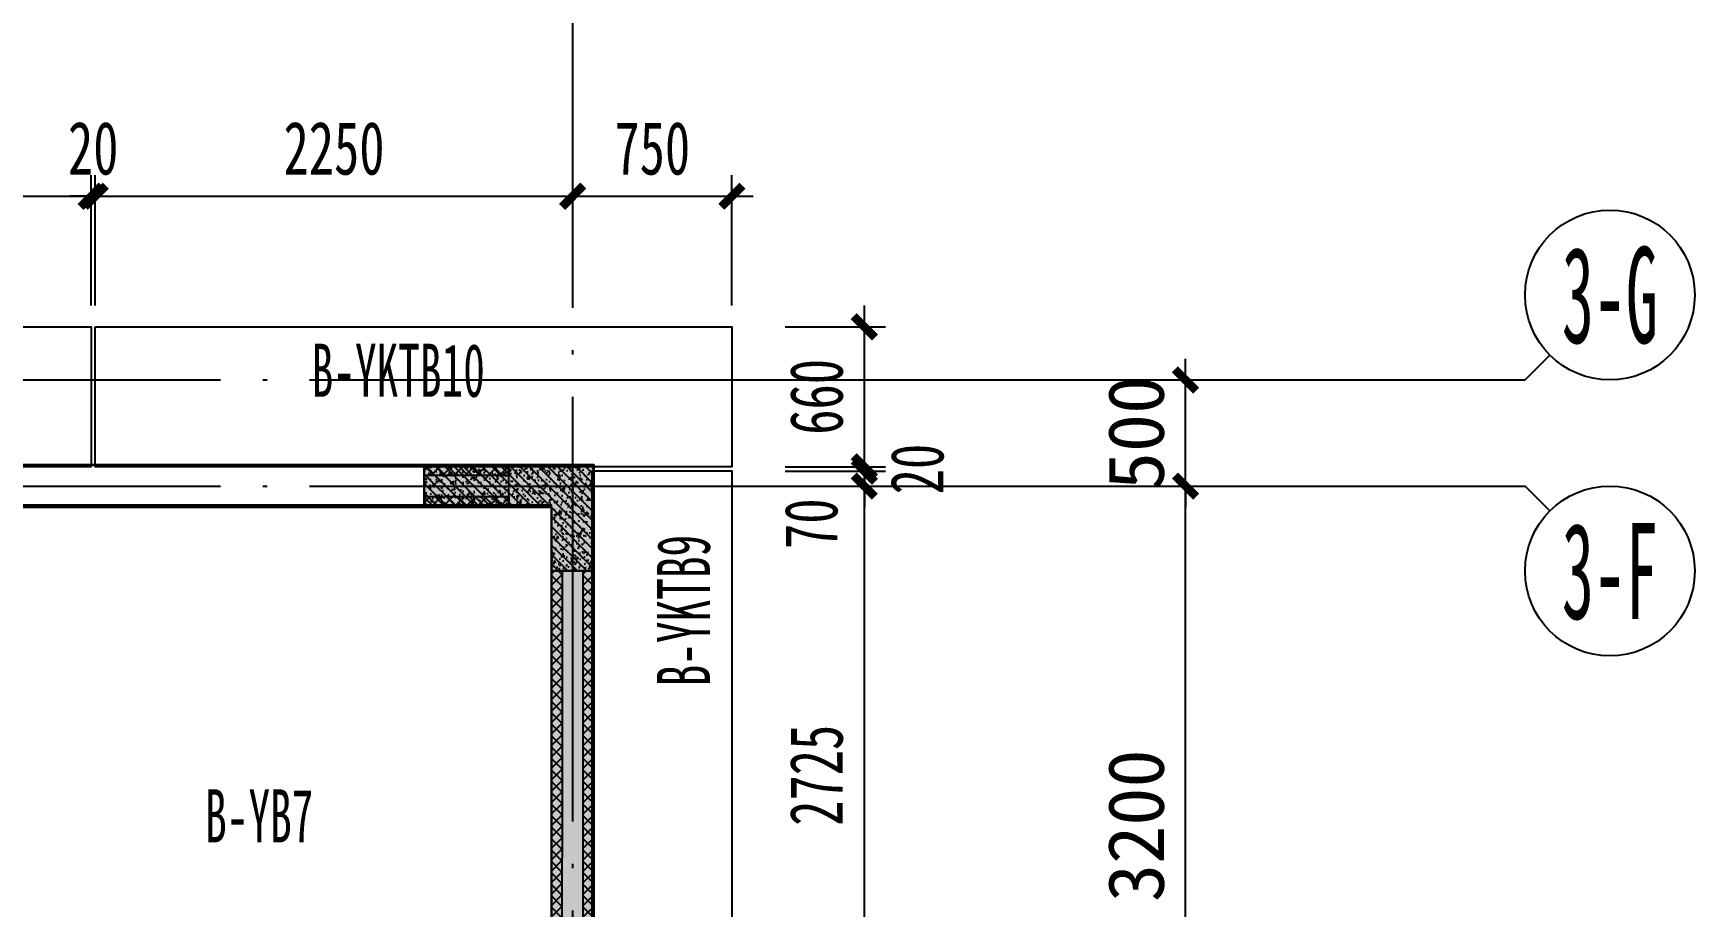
# Model space of a CAD drawing. Extents: x -3200779283 to -8106663, y 659664 to 1123462.
# Drawn here: x -8131443 to -8123612, y 1014956 to 1019071 of the extents above; entities that cross this region are included whole.
import ezdxf
from ezdxf.enums import TextEntityAlignment as Align

# ---------------------------------------------------------------- set-up
doc = ezdxf.new("R2010")
doc.units = 0
doc.header["$LTSCALE"] = 1000
doc.header["$MEASUREMENT"] = 0
for name, pattern in [('125-墙体$0$CENTER2', [1.125, 0.75, -0.125, 0.125, -0.125]), ('125-墙体$0$CONTINOUS', [0]), ('3#-轴线$0$DOTE', [2.4200000000000004, 2, -0.2, 0.02, -0.2]), ('3#4#5#$0$DASH', [0.35, 0.25, -0.1]), ('DASH', [0.35, 0.25, -0.1])]:
    doc.linetypes.add(name, pattern=pattern)
doc.layers.get('Defpoints').update_dxf_attribs({"color": 30, "linetype": 'DASH'})
for name, color, linetype in [('125-墙体$0$DUCT-排烟中心线', 5, '125-墙体$0$CENTER2'), ('125-墙体$0$DUCT-排烟管', 2, 'Continuous'), ('125-墙体$0$DUCT-送风中心线', 5, '125-墙体$0$CENTER2'), ('125-墙体$0$DUCT-送风管', 4, 'Continuous'), ('125-墙体$0$S-WALL', 40, 'Continuous'), ('125-墙体$0$S-WALL-BEAM', 120, 'Continuous'), ('125-墙体$0$S-WALL-COLU', 252, '125-墙体$0$CONTINOUS'), ('125-墙体$0$S-WALL-COLU-HATC', 16, 'Continuous'), ('125-墙体$0$S-WALL-HATC', 253, 'Continuous'), ('125-墙体$0$提结构条件', 7, 'Continuous'), ('125-墙体$0$暖-首层和标准层暖通套管_TZ$0$H-暖洞-剪力墙', 6, 'Continuous'), ('125-墙体$0$暖-首层和标准层暖通套管_TZ$0$H-暖洞-穿梁', 3, 'Continuous'), ('3#-轴线$0$3#-轴号$0$A-ANNO-AXIS-CIRC', 3, 'Continuous'), ('3#-轴线$0$3#-轴号$0$A-ANNO-AXIS-TEXT', 7, 'Continuous'), ('3#-轴线$0$3#-轴号$0$A-ANNO-DIMS', 3, 'Continuous'), ('3#-轴线$0$A-ANNO-DOTE', 10, '3#-轴线$0$DOTE'), ('3#-轴线$0$AXIS_TEXT', 7, 'Continuous'), ('3#4#5#$0$PC-SLAB', 6, '3#4#5#$0$DASH'), ('3#4#5#$0$S-ANNO-TEXT', 7, 'Continuous'), ('3#4#5#$0$S-DIMS-SLAB', 120, 'Continuous'), ('3#4#5#$0$S-PC-FQ-WYQ', 4, 'Continuous'), ('3#4#5#$0$S-PC-SLAB', 6, 'Continuous'), ('3#4#5#$0$可计入现浇段', 60, 'Continuous')]:
    doc.layers.add(name, color=color, linetype=linetype)
doc.styles.add('3#-轴线$0$3#-轴号$0$_TCH_AXIS', font='')
doc.styles.add('3#-轴线$0$3#-轴号$0$_TCH_DIM_T3', font='')
doc.styles.add('3#-轴线$0$COMPLEX', font='COMPLEX')
doc.styles.add('3#4#5#$0$外部参照 1$0$宋体', font='', dxfattribs={"width": 0.8})
doc.styles.add('3#4#5#$0$楷体', font='', dxfattribs={"width": 0.7})
doc.styles.get('3#-轴线$0$3#-轴号$0$_TCH_AXIS').set_extended_font_data('SimSun')
doc.styles.get('3#-轴线$0$3#-轴号$0$_TCH_DIM_T3').set_extended_font_data('SimSun')
doc.styles.get('3#4#5#$0$外部参照 1$0$宋体').set_extended_font_data('SimSun')
doc.styles.get('3#4#5#$0$楷体').set_extended_font_data('KaiTi_GB2312')
doc.dimstyles.new('3#-轴线$0$3#-轴号$0$_TCH_ARCH&&100', dxfattribs={"dimtxt": 264.3459915611814, "dimasz": 100, "dimexe": 250, "dimexo": 300, "dimgap": 100, "dimtad": 1, "dimdec": 0, "dimzin": 0, "dimdsep": 46, "dimtxsty": '3#-轴线$0$3#-轴号$0$_TCH_DIM_T3', "dimblk": '3#-轴线$0$3#-轴号$0$_ArchTick', "dimcen": 0.09, "dimclrt": 7, "dimazin": 2, "dimtfac": 1, "dimtdec": 0, "dimtix": 1, "dimtmove": 2, "dimatfit": 3, "dimfxl": 100, "dimtolj": 1, "dimtzin": 0, "dimarcsym": 0})
doc.dimstyles.new('3#4#5#$0$TSSD_100_100', dxfattribs={"dimtxt": 250, "dimasz": 100, "dimexe": 100, "dimexo": 250, "dimgap": 100, "dimtad": 1, "dimdec": 0, "dimzin": 0, "dimdsep": 46, "dimtxsty": '3#4#5#$0$楷体', "dimblk": '3#4#5#$0$_ArchTick', "dimcen": 0, "dimdle": 100, "dimclrt": 7, "dimadec": 0, "dimazin": 0, "dimtfac": 1, "dimtdec": 0, "dimtix": 1, "dimtmove": 2, "dimatfit": 3, "dimfxl": 1, "dimtolj": 1, "dimtzin": 0, "dimarcsym": 0})

# ---------------------------------------------------------------- blocks, each defined once
blk = doc.blocks.new('3#4#5#$0$B-YWQ15')
at = {"layer": '3#4#5#$0$S-PC-FQ-WYQ'}
h = blk.add_hatch(dxfattribs=at)
h.set_pattern_fill('ANSI37', color=256, scale=12, angle=90)
h.set_pattern_definition([(135, (-970766.4588348517, 834939.8079217622), (-26.94076836320746, -26.94076836320745), []), (225, (-970766.4588348517, 834939.8079217622), (26.94076836320745, -26.94076836320746), [])])
h.paths.add_polyline_path([(-108963.8104887477, 319088.3087790273), (-108913.8104887477, 319088.3087790273), (-108914.0488637086, 321788.3914244222), (-108964.0488637086, 321788.3914244222)])
h = blk.add_hatch(dxfattribs=at)
h.set_pattern_fill('ANSI37', color=256, scale=12, angle=90)
h.set_pattern_definition([(135, (-970616.4588376287, 834939.8079217697), (-26.94076836320746, -26.94076836320745), []), (225, (-970616.4588376287, 834939.8079217697), (26.94076836320745, -26.94076836320746), [])])
h.paths.add_polyline_path([(-108813.8104915249, 319088.3087790348), (-108763.8104915249, 319088.3087790348), (-108764.0488664858, 321788.3914244297), (-108814.0488664858, 321788.3914244297)])
for points in [[(-108963.8104887477, 319088.3087790273), (-108913.8104887477, 319088.3087790273), (-108914.0488637086, 321788.3914244222), (-108964.0488637086, 321788.3914244222)], [(-108964.0488639945, 321788.3914244222), (-108764.0488636509, 321788.3914244222), (-108763.8104886899, 319088.3087790348), (-108963.8104890336, 319088.3087790348)], [(-108813.8104915249, 319088.3087790348), (-108763.8104915249, 319088.3087790348), (-108764.0488664858, 321788.3914244297), (-108814.0488664858, 321788.3914244297)]]:
    blk.add_lwpolyline(points, close=True, dxfattribs=at)
blk = doc.blocks.new('3#4#5#$0$B-YWQ1')
at = {"layer": '3#4#5#$0$S-PC-FQ-WYQ'}
h = blk.add_hatch(dxfattribs=at)
h.set_pattern_fill('ANSI37', color=256, scale=12, angle=180)
h.set_pattern_definition([(225, (-660807.1750012636, -531964.028769688), (26.94076836320745, -26.94076836320746), []), (315, (-660807.1750012636, -531964.028769688), (26.94076836320746, 26.94076836320745), [])])
h.paths.add_polyline_path([(-147205.7603687136, 329838.381161766), (-147205.7603687136, 329888.381161766), (-147605.7585039237, 329888.3812014548), (-147605.7585039237, 329838.3812014548)])
h = blk.add_hatch(dxfattribs=at)
h.set_pattern_fill('ANSI37', color=256, scale=12, angle=180)
h.set_pattern_definition([(225, (-658107.1768726283, -531964.0315024974), (26.94076836320745, -26.94076836320746), []), (315, (-658107.1768726283, -531964.0315024974), (26.94076836320746, 26.94076836320745), [])])
h.paths.add_polyline_path([(-144505.7622400783, 329838.3784289565), (-144505.7622400783, 329888.3784289565), (-145105.7603752883, 329888.3784686453), (-145105.7603752883, 329838.3784686453)])
h = blk.add_hatch(dxfattribs=at)
h.set_pattern_fill('ANSI37', color=256, scale=12, angle=180)
h.set_pattern_definition([(225, (-660807.1750012562, -532114.028766911), (26.94076836320745, -26.94076836320746), []), (315, (-660807.1750012562, -532114.028766911), (26.94076836320746, 26.94076836320745), [])])
h.paths.add_polyline_path([(-147205.7603687062, 329688.3811645432), (-147205.7603687062, 329738.3811645432), (-147605.7585039162, 329738.381204232), (-147605.7585039162, 329688.381204232)])
h = blk.add_hatch(dxfattribs=at)
h.set_pattern_fill('ANSI37', color=256, scale=12, angle=180)
h.set_pattern_definition([(225, (-658107.1768726208, -532114.0314997204), (26.94076836320745, -26.94076836320746), []), (315, (-658107.1768726208, -532114.0314997204), (26.94076836320746, 26.94076836320745), [])])
h.paths.add_polyline_path([(-144505.7622400708, 329688.3784317337), (-144505.7622400708, 329738.3784317337), (-145105.7603752809, 329738.3784714225), (-145105.7603752809, 329688.3784714225)])
for points in [[(-147205.7603687136, 329838.381161766), (-147205.7603687136, 329888.381161766), (-147605.7585039237, 329888.3812014548), (-147605.7585039237, 329838.3812014548)], [(-147605.7585039162, 329688.3812039461), (-147605.7585039162, 329888.3812042897), (-147205.7603687136, 329888.381164601), (-147205.7603687136, 329688.3811642573)], [(-147205.760362146, 329888.3784625951), (-145105.7603752809, 329888.3784625951), (-145105.7603752809, 329688.3784800217), (-147205.760362146, 329688.3784800217)], [(-144505.7622400783, 329838.3784289565), (-144505.7622400783, 329888.3784289565), (-145105.7603752883, 329888.3784686453), (-145105.7603752883, 329838.3784686453)], [(-145105.7603752809, 329688.3784711366), (-145105.7603752809, 329888.3784714802), (-144505.7622400783, 329888.3784317914), (-144505.7622400783, 329688.3784314478)], [(-147205.7603687062, 329688.3811645432), (-147205.7603687062, 329738.3811645432), (-147605.7585039162, 329738.381204232), (-147605.7585039162, 329688.381204232)], [(-144505.7622400708, 329688.3784317337), (-144505.7622400708, 329738.3784317337), (-145105.7603752809, 329738.3784714225), (-145105.7603752809, 329688.3784714225)]]:
    blk.add_lwpolyline(points, close=True, dxfattribs=at)
blk = doc.blocks.new('3#4#5#$0$A$C53EF3948')
at = {"layer": '3#4#5#$0$可计入现浇段'}
blk.add_lwpolyline([(41799.52050878853, -500.000052737596), (41799.52051675972, -200.0000532264821), (41599.16363457404, -200.0000543391216), (41599.16363457404, -5.434144986793399e-05), (41799.5206072405, -5.32255508005619e-05), (41799.5206072405, -5.32255508005619e-05), (41999.52071369253, 0), (41999.52052475978, -500.0000527371303), (41799.52050878853, -500.000052737596)], dxfattribs=at)
at = {"layer": '3#4#5#$0$S-PC-FQ-WYQ', "xscale": -1}
for name, p in [('3#4#5#$0$B-YWQ1', (-106006.4793553883, -329888.3812170064)), ('3#4#5#$0$B-YWQ15', (-66964.52045818738, -322288.5339451145))]:
    blk.add_blockref(name, p, dxfattribs=at)
blk = doc.blocks.new('3#4#5#$0$ban111')
at = {"layer": '3#4#5#$0$S-PC-SLAB'}
blk.add_lwpolyline([(-231732.0009944952, 409964.9999670067), (-231732.0009944952, 412984.9999670067), (-229032.0009944952, 412984.9999670067), (-229032.0009944952, 409964.9999670067)], close=True, dxfattribs=at)
blk = doc.blocks.new('3#4#5#$0$5#')
at = {"layer": '3#4#5#$0$S-ANNO-TEXT', "xscale": -1}
blk.add_blockref('3#4#5#$0$ban111', (-43035.68741598609, -247400.0000532265), dxfattribs=at)
at = {"layer": '3#4#5#$0$PC-SLAB', "linetype": 'ByBlock', "style": '3#4#5#$0$外部参照 1$0$宋体', "width": 0.6}
blk.add_text('B-YB7', height=250, dxfattribs=at).set_placement((187319.5535272729, 164121.6105128663), align=Align.MIDDLE)
blk = doc.blocks.new('3#4#5#$0$_ArchTick')
at = {"color": 0, "linetype": 'ByBlock', "const_width": 0.4}
blk.add_lwpolyline([(-0.5, -0.5), (0.5, 0.5)], dxfattribs=at)
blk = doc.blocks.new('*D931')
at = {"layer": '3#4#5#$0$S-DIMS-SLAB', "color": 0, "lineweight": -2, "transparency": 16777216}
for p, q in [((180803.1577107011, 330638.3812170064), (180803.1577107011, 331253.5)), ((183803.1577107011, 330638.3812170064), (183803.1577107011, 331253.5)), ((180703.1577107011, 331153.5), (183903.1577107011, 331153.5))]:
    blk.add_line(p, q, dxfattribs=at)
at = {"layer": 'Defpoints', "color": 0, "transparency": 16777216}
for p in [(183803.1577107011, 331153.5), (180803.1577107011, 330388.3812170064), (183803.1577107011, 330388.3812170064)]:
    blk.add_point(p, dxfattribs=at)
at = {"layer": '3#4#5#$0$S-DIMS-SLAB', "color": 0, "lineweight": -2, "transparency": 16777216, "xscale": 100, "yscale": 100, "zscale": 100, "rotation": 180}
blk.add_blockref('3#4#5#$0$_ArchTick', (180803.1577107011, 331153.5), dxfattribs=at)
at = {"layer": '3#4#5#$0$S-DIMS-SLAB', "color": 0, "lineweight": -2, "transparency": 16777216, "xscale": 100, "yscale": 100, "zscale": 100}
blk.add_blockref('3#4#5#$0$_ArchTick', (183803.1577107011, 331153.5), dxfattribs=at)
at = {"layer": '3#4#5#$0$S-DIMS-SLAB', "color": 7, "transparency": 16777216, "insert": (182303.1577107011, 331378.5), "char_height": 250, "attachment_point": 5, "style": '3#4#5#$0$楷体'}
blk.add_mtext('\\A1;3000', dxfattribs=at)
blk = doc.blocks.new('*D932')
at = {"layer": '3#4#5#$0$S-DIMS-SLAB', "color": 0, "lineweight": -2, "transparency": 16777216}
for p, q in [((183803.1577107011, 330638.3812170064), (183803.1577107011, 331253.5)), ((183823.1577107011, 330638.3812170064), (183823.1577107011, 331253.5)), ((183803.1577107011, 331153.5), (183703.1577107011, 331153.5)), ((183803.1577107011, 331153.5), (183823.1577107011, 331153.5)), ((183823.1577107011, 331153.5), (183923.1577107011, 331153.5))]:
    blk.add_line(p, q, dxfattribs=at)
at = {"layer": 'Defpoints', "color": 0, "transparency": 16777216}
for p in [(183823.1577107011, 331153.5), (183803.1577107011, 330388.3812170064), (183823.1577107011, 330388.3812170064)]:
    blk.add_point(p, dxfattribs=at)
at = {"layer": '3#4#5#$0$S-DIMS-SLAB', "color": 0, "lineweight": -2, "transparency": 16777216, "xscale": 100, "yscale": 100, "zscale": 100}
blk.add_blockref('3#4#5#$0$_ArchTick', (183803.1577107011, 331153.5), dxfattribs=at)
at = {"layer": '3#4#5#$0$S-DIMS-SLAB', "color": 0, "lineweight": -2, "transparency": 16777216, "xscale": 100, "yscale": 100, "zscale": 100, "rotation": 180}
blk.add_blockref('3#4#5#$0$_ArchTick', (183823.1577107011, 331153.5), dxfattribs=at)
at = {"layer": '3#4#5#$0$S-DIMS-SLAB', "color": 7, "transparency": 16777216, "insert": (183813.1577107011, 331378.5), "char_height": 250, "attachment_point": 5, "style": '3#4#5#$0$楷体'}
blk.add_mtext('\\A1;20', dxfattribs=at)
blk = doc.blocks.new('*D933')
at = {"layer": '3#4#5#$0$S-DIMS-SLAB', "color": 0, "lineweight": -2, "transparency": 16777216}
for p, q in [((186073.1474729234, 330638.3812170064), (186073.1474729234, 331253.5)), ((186823.1474649378, 330638.3812170064), (186823.1474649378, 331253.5)), ((185973.1474729234, 331153.5), (186923.1474649378, 331153.5))]:
    blk.add_line(p, q, dxfattribs=at)
at = {"layer": 'Defpoints', "color": 0, "transparency": 16777216}
for p in [(186823.1474649378, 331153.5), (186073.1474729234, 330388.3812170064), (186823.1474649378, 330388.3812170064)]:
    blk.add_point(p, dxfattribs=at)
at = {"layer": '3#4#5#$0$S-DIMS-SLAB', "color": 0, "lineweight": -2, "transparency": 16777216, "xscale": 100, "yscale": 100, "zscale": 100, "rotation": 180}
blk.add_blockref('3#4#5#$0$_ArchTick', (186073.1474729234, 331153.5), dxfattribs=at)
at = {"layer": '3#4#5#$0$S-DIMS-SLAB', "color": 0, "lineweight": -2, "transparency": 16777216, "xscale": 100, "yscale": 100, "zscale": 100}
blk.add_blockref('3#4#5#$0$_ArchTick', (186823.1474649378, 331153.5), dxfattribs=at)
at = {"layer": '3#4#5#$0$S-DIMS-SLAB', "color": 7, "transparency": 16777216, "insert": (186448.1474689306, 331378.5), "char_height": 250, "attachment_point": 5, "style": '3#4#5#$0$楷体'}
blk.add_mtext('\\A1;750', dxfattribs=at)
blk = doc.blocks.new('*D934')
at = {"layer": '3#4#5#$0$S-DIMS-SLAB', "color": 0, "lineweight": -2, "transparency": 16777216}
for p, q in [((187447.4740017554, 329778.819401683), (187447.4740017554, 330638.5243909291)), ((187073.8804019516, 330538.5243909291), (187547.4740017554, 330538.5243909291)), ((187073.8804019516, 329878.819401683), (187547.4740017554, 329878.819401683))]:
    blk.add_line(p, q, dxfattribs=at)
at = {"layer": 'Defpoints', "color": 0, "transparency": 16777216}
for p in [(186823.8804019516, 330538.5243909291), (187447.4740017554, 330538.5243909291), (186823.8804019516, 329878.819401683)]:
    blk.add_point(p, dxfattribs=at)
at = {"layer": '3#4#5#$0$S-DIMS-SLAB', "color": 0, "lineweight": -2, "transparency": 16777216, "xscale": 100, "yscale": 100, "zscale": 100}
for p, rotation in [((187447.4740017554, 330538.5243909291), 90), ((187447.4740017554, 329878.819401683), 270)]:
    blk.add_blockref('3#4#5#$0$_ArchTick', p, dxfattribs=dict(at, rotation=rotation))
at = {"layer": '3#4#5#$0$S-DIMS-SLAB', "color": 7, "transparency": 16777216, "insert": (187222.4740017554, 330208.671896306), "char_height": 250, "attachment_point": 5, "rotation": 90, "style": '3#4#5#$0$楷体'}
blk.add_mtext('\\A1;660', dxfattribs=at)
blk = doc.blocks.new('*D868')
at = {"layer": '3#4#5#$0$S-DIMS-SLAB', "color": 0, "lineweight": -2, "transparency": 16777216}
for p, q in [((187447.4740017556, 329878.819401683), (187447.4740017556, 329978.819401683)), ((187073.8804019516, 329878.819401683), (187547.4740017556, 329878.819401683)), ((187073.8804019516, 329858.5244280524), (187547.4740017556, 329858.5244280524)), ((187447.4740017556, 329858.5244280524), (187447.4740017556, 329878.819401683)), ((187447.4740017556, 329858.5244280524), (187447.4740017556, 329758.5244280524))]:
    blk.add_line(p, q, dxfattribs=at)
at = {"layer": 'Defpoints', "color": 0, "transparency": 16777216}
for p in [(186823.8804019516, 329878.819401683), (186823.8804019516, 329858.5244280524), (187447.4740017556, 329878.819401683)]:
    blk.add_point(p, dxfattribs=at)
at = {"layer": '3#4#5#$0$S-DIMS-SLAB', "color": 0, "lineweight": -2, "transparency": 16777216, "xscale": 100, "yscale": 100, "zscale": 100}
for p, rotation in [((187447.4740017556, 329878.819401683), 270), ((187447.4740017556, 329858.5244280524), 90)]:
    blk.add_blockref('3#4#5#$0$_ArchTick', p, dxfattribs=dict(at, rotation=rotation))
at = {"layer": '3#4#5#$0$S-DIMS-SLAB', "color": 7, "transparency": 16777216, "insert": (187697.4740017553, 329868.6719148676), "char_height": 250, "attachment_point": 5, "rotation": 90, "style": '3#4#5#$0$楷体'}
blk.add_mtext('\\A1;20', dxfattribs=at)
blk = doc.blocks.new('*D869')
at = {"layer": '3#4#5#$0$S-DIMS-SLAB', "color": 0, "lineweight": -2, "transparency": 16777216}
for p, q in [((187447.4740017559, 329858.5244280524), (187447.4740017559, 329958.5244280524)), ((187073.8804019516, 329858.5244280524), (187547.4740017559, 329858.5244280524)), ((187447.4740017559, 329788.5243909289), (187447.4740017559, 329858.5244280524)), ((187073.8804019516, 329788.5243909289), (187547.4740017559, 329788.5243909289)), ((187447.4740017559, 329788.5243909289), (187447.4740017559, 329688.5243909289))]:
    blk.add_line(p, q, dxfattribs=at)
at = {"layer": 'Defpoints', "color": 0, "transparency": 16777216}
for p in [(186823.8804019516, 329858.5244280524), (187447.4740017559, 329858.5244280524), (186823.8804019516, 329788.5243909289)]:
    blk.add_point(p, dxfattribs=at)
at = {"layer": '3#4#5#$0$S-DIMS-SLAB', "color": 0, "lineweight": -2, "transparency": 16777216, "xscale": 100, "yscale": 100, "zscale": 100}
for p, rotation in [((187447.4740017559, 329858.5244280524), 270), ((187447.4740017559, 329788.5243909289), 90)]:
    blk.add_blockref('3#4#5#$0$_ArchTick', p, dxfattribs=dict(at, rotation=rotation))
at = {"layer": '3#4#5#$0$S-DIMS-SLAB', "color": 7, "transparency": 16777216, "insert": (187197.4740017556, 329611.2166986211), "char_height": 250, "attachment_point": 5, "rotation": 90, "style": '3#4#5#$0$楷体'}
blk.add_mtext('\\A1;70', dxfattribs=at)
blk = doc.blocks.new('*D870')
at = {"layer": '3#4#5#$0$S-DIMS-SLAB', "color": 0, "lineweight": -2, "transparency": 16777216}
for p, q in [((187447.474001756, 326963.5244280525), (187447.474001756, 329888.5243909289)), ((187073.8804019516, 329788.5243909289), (187547.474001756, 329788.5243909289)), ((187073.8804019516, 327063.5244280525), (187547.474001756, 327063.5244280525))]:
    blk.add_line(p, q, dxfattribs=at)
at = {"layer": 'Defpoints', "color": 0, "transparency": 16777216}
for p in [(186823.8804019516, 329788.5243909289), (187447.474001756, 329788.5243909289), (186823.8804019516, 327063.5244280525)]:
    blk.add_point(p, dxfattribs=at)
at = {"layer": '3#4#5#$0$S-DIMS-SLAB', "color": 0, "lineweight": -2, "transparency": 16777216, "xscale": 100, "yscale": 100, "zscale": 100}
for p, rotation in [((187447.474001756, 329788.5243909289), 90), ((187447.474001756, 327063.5244280525), 270)]:
    blk.add_blockref('3#4#5#$0$_ArchTick', p, dxfattribs=dict(at, rotation=rotation))
at = {"layer": '3#4#5#$0$S-DIMS-SLAB', "color": 7, "transparency": 16777216, "insert": (187222.4740017561, 328426.0244094906), "char_height": 250, "attachment_point": 5, "rotation": 90, "style": '3#4#5#$0$楷体'}
blk.add_mtext('\\A1;2725', dxfattribs=at)
blk = doc.blocks.new('*D873')
at = {"layer": '3#4#5#$0$S-DIMS-SLAB', "color": 0, "lineweight": -2, "transparency": 16777216}
for p, q in [((183823.1577107011, 330638.3812170064), (183823.1577107011, 331253.5)), ((186073.1474729234, 330638.3812170064), (186073.1474729234, 331253.5)), ((183723.1577107011, 331153.5), (186173.1474729234, 331153.5))]:
    blk.add_line(p, q, dxfattribs=at)
at = {"layer": 'Defpoints', "color": 0, "transparency": 16777216}
for p in [(186073.1474729234, 331153.5), (183823.1577107011, 330388.3812170064), (186073.1474729234, 330388.3812170064)]:
    blk.add_point(p, dxfattribs=at)
at = {"layer": '3#4#5#$0$S-DIMS-SLAB', "color": 0, "lineweight": -2, "transparency": 16777216, "xscale": 100, "yscale": 100, "zscale": 100, "rotation": 180}
blk.add_blockref('3#4#5#$0$_ArchTick', (183823.1577107011, 331153.5), dxfattribs=at)
at = {"layer": '3#4#5#$0$S-DIMS-SLAB', "color": 0, "lineweight": -2, "transparency": 16777216, "xscale": 100, "yscale": 100, "zscale": 100}
blk.add_blockref('3#4#5#$0$_ArchTick', (186073.1474729234, 331153.5), dxfattribs=at)
at = {"layer": '3#4#5#$0$S-DIMS-SLAB', "color": 7, "transparency": 16777216, "insert": (184948.1525918123, 331378.5), "char_height": 250, "attachment_point": 5, "style": '3#4#5#$0$楷体'}
blk.add_mtext('\\A1;2250', dxfattribs=at)
blk = doc.blocks.new('125-墙体$0$retert')
at = {"layer": '125-墙体$0$暖-首层和标准层暖通套管_TZ$0$H-暖洞-剪力墙'}
for p, q in [((55012.64504557895, 61028.66467393409), (54812.65341164428, 61187.66467393409)), ((54812.65341164428, 61028.66467393409), (55012.64504557895, 61187.66467393409))]:
    blk.add_line(p, q, dxfattribs=at)
blk.add_lwpolyline([(55012.64504557895, 61028.66467393409), (55012.64504557895, 61187.66467393409), (54812.65341164428, 61187.66467393409), (54812.65341164428, 61028.66467393409)], close=True, dxfattribs=at)
blk = doc.blocks.new('125-墙体$0$ewrewr')
at = {"layer": '125-墙体$0$暖-首层和标准层暖通套管_TZ$0$H-暖洞-穿梁', "color": 2}
for p, q in [((54897.97373564044, 62306.12384276799), (54817.97373564044, 62106.1238428404)), ((54897.97373564044, 62106.1238428404), (54817.97373564044, 62306.12384276799))]:
    blk.add_line(p, q, dxfattribs=at)
blk.add_lwpolyline([(54897.97373564044, 62306.12384276799), (54817.97373564044, 62306.12384276799), (54817.97373564044, 62106.1238428404), (54897.97373564044, 62106.1238428404)], close=True, dxfattribs=at)
blk = doc.blocks.new('125-墙体$0$tretyyt')
at = {"layer": '125-墙体$0$暖-首层和标准层暖通套管_TZ$0$H-暖洞-穿梁', "color": 5}
for p, q in [((52497.95184686818, 59279.6456090584), (52297.95184694059, 59359.6456090584)), ((52297.95184694059, 59279.6456090584), (52497.95184686818, 59359.6456090584))]:
    blk.add_line(p, q, dxfattribs=at)
blk.add_lwpolyline([(52497.95184686818, 59279.6456090584), (52497.95184686818, 59359.6456090584), (52297.95184694059, 59359.6456090584), (52297.95184694059, 59279.6456090584)], close=True, dxfattribs=at)
blk = doc.blocks.new('125-墙体$0$rtret')
at = {"layer": '125-墙体$0$暖-首层和标准层暖通套管_TZ$0$H-暖洞-穿梁', "color": 3}
for p, q in [((53777.45084473341, 61921.49800726742), (53618.45084473352, 61721.49800733983)), ((53777.45084473341, 61721.49800733983), (53618.45084473352, 61921.49800726742))]:
    blk.add_line(p, q, dxfattribs=at)
blk.add_lwpolyline([(53777.45084473341, 61921.49800726742), (53618.45084473352, 61921.49800726742), (53618.45084473352, 61721.49800733983), (53777.45084473341, 61721.49800733983)], close=True, dxfattribs=at)
blk = doc.blocks.new('125-墙体$0$she')
at = {"layer": '125-墙体$0$DUCT-排烟中心线'}
for p, q in [((1247.683420373389, -3050.689154202279), (1247.683420373374, -3349.31108146171)), ((5300.000300035208, -3050.689154202279), (5300.000300035223, -3349.31108146171)), ((5500.000150017608, -3050.689384998579), (5500.000150017622, -3349.311312258011)), ((7449.829196583538, -3050.68961579488), (7449.829196583552, -3349.311543054311)), ((3300.689267166526, -3900.000693814996), (3599.311194425958, -3900.000693814989)), ((3300.689036370226, -4100.000543797403), (3599.310963629658, -4100.000543797396))]:
    blk.add_line(p, q, dxfattribs=at)
at = {"layer": '125-墙体$0$DUCT-排烟管'}
for p, q in [((1215.183420373389, -3050.689154202279), (1215.183420373374, -3349.31108146171)), ((1280.183420373389, -3050.689154202279), (1215.183420373389, -3050.689154202279)), ((1280.183420373374, -3349.31108146171), (1280.183420373389, -3050.689154202279)), ((5267.500300035208, -3050.689154202279), (5267.500300035223, -3349.31108146171)), ((5332.500300035208, -3050.689154202279), (5267.500300035208, -3050.689154202279)), ((5332.500300035223, -3349.31108146171), (5332.500300035208, -3050.689154202279)), ((5467.500150017608, -3050.689384998579), (5467.500150017622, -3349.311312258011)), ((5532.500150017608, -3050.689384998579), (5467.500150017608, -3050.689384998579)), ((5532.500150017622, -3349.311312258011), (5532.500150017608, -3050.689384998579)), ((7482.329196583552, -3349.311543054311), (7482.329196583538, -3050.68961579488)), ((1215.183420373374, -3349.31108146171), (1280.183420373374, -3349.31108146171)), ((5267.500300035223, -3349.31108146171), (5332.500300035223, -3349.31108146171)), ((5467.500150017622, -3349.311312258011), (5532.500150017622, -3349.311312258011)), ((7417.329196583552, -3349.311543054311), (7482.329196583552, -3349.311543054311)), ((3599.311194425958, -3867.500693814989), (3300.689267166526, -3867.500693814996)), ((3300.689267166526, -3867.500693814996), (3300.689267166526, -3932.500693814996)), ((3599.311194425958, -3932.500693814989), (3599.311194425958, -3867.500693814989)), ((3300.689267166526, -3932.500693814996), (3599.311194425958, -3932.500693814989)), ((3599.310963629658, -4067.500543797396), (3300.689036370226, -4067.500543797403)), ((3300.689036370226, -4067.500543797403), (3300.689036370226, -4132.500543797403)), ((3599.310963629658, -4132.500543797396), (3599.310963629658, -4067.500543797396)), ((3300.689036370226, -4132.500543797403), (3599.310963629658, -4132.500543797396))]:
    blk.add_line(p, q, dxfattribs=at)
at = {"layer": '125-墙体$0$DUCT-送风中心线'}
for p, q in [((1447.683420373389, -3063.74848623795), (1447.683420373389, -3330.97650390194)), ((1647.683420373389, -3063.74848623795), (1647.683420373389, -3330.97650390194)), ((7549.829196583538, -3063.748486237739), (7549.829196583538, -3330.976503901729))]:
    blk.add_line(p, q, dxfattribs=at)
at = {"layer": '125-墙体$0$DUCT-送风管'}
for p, q in [((1407.683420373389, -3063.74848623795), (1407.683420373389, -3330.97650390194)), ((1487.683420373389, -3063.74848623795), (1407.683420373389, -3063.74848623795)), ((1487.683420373389, -3330.97650390194), (1487.683420373389, -3063.74848623795)), ((7509.829196583538, -3063.748486237739), (7509.829196583538, -3330.976503901729)), ((7589.829196583538, -3330.976503901729), (7589.829196583538, -3063.748486237739)), ((1407.683420373389, -3330.97650390194), (1487.683420373389, -3330.97650390194)), ((7509.829196583538, -3330.976503901729), (7589.829196583538, -3330.976503901729))]:
    blk.add_line(p, q, dxfattribs=at)
at = {"layer": '125-墙体$0$提结构条件', "color": 3}
for p, q in [((1607.683420373389, -3063.74848623795), (1607.683420373389, -3330.97650390194)), ((1687.683420373389, -3063.74848623795), (1607.683420373389, -3063.74848623795)), ((1687.683420373389, -3330.97650390194), (1687.683420373389, -3063.74848623795)), ((1607.683420373389, -3330.97650390194), (1687.683420373389, -3330.97650390194))]:
    blk.add_line(p, q, dxfattribs=at)
at = {"layer": '125-墙体$0$暖-首层和标准层暖通套管_TZ$0$H-暖洞-穿梁', "color": 6}
for p, q in [((4723.780598112178, -3100.0003486645), (4373.780598112178, -3300.00034859209)), ((4723.780598112178, -3300.00034859209), (4373.780598112178, -3100.0003486645))]:
    blk.add_line(p, q, dxfattribs=at)
blk.add_lwpolyline([(4723.780598112178, -3100.0003486645), (4373.780598112178, -3100.0003486645), (4373.780598112178, -3300.00034859209), (4723.780598112178, -3300.00034859209)], close=True, dxfattribs=at)
at = {"layer": '125-墙体$0$提结构条件', "xscale": -1}
blk.add_blockref('125-墙体$0$ewrewr', (58833.00008165452, -62206.12384276799), dxfattribs=at)
at = {"layer": '125-墙体$0$提结构条件', "xscale": -1, "rotation": 270}
for name, p in [('125-墙体$0$retert', (-56408.16467393417, -54912.6534037345)), ('125-墙体$0$tretyyt', (-50919.64560905844, -52397.95078706497))]:
    blk.add_blockref(name, p, dxfattribs=at)
at = {"layer": '125-墙体$0$提结构条件'}
blk.add_blockref('125-墙体$0$rtret', (-46647.95084473345, -61821.5067575188), dxfattribs=at)
blk = doc.blocks.new('125-墙体')
at = {"layer": '125-墙体$0$S-WALL-COLU-HATC'}
h = blk.add_hatch(dxfattribs=at)
h.set_pattern_fill('AR-CONC', color=256, scale=10)
h.set_pattern_definition([(49.99999999999999, (15637.05247968878, -240595.612466133), (71.72601826007535, -6.275213498259511), [7.5, -82.5]), (355, (15637.05247968878, -240595.612466133), (-13.8751333613, 75.21921337000119), [6, -66]), (100.4514, (15643.02964768877, -240596.135400133), (57.85093817140216, 68.94395420609536), [6.374018999999988, -70.1142111999998]), (46.18420000000002, (15637.05247968878, -240575.612466133), (106.7241048625644, -16.55190143290181), [11.24999999999994, -123.7499999999995]), (96.6356, (15645.94615418877, -240576.991796833), (93.46627055487033, 97.41178709004417), [9.561028799999999, -105.1713]), (351.1842, (15637.05247968878, -240575.612466133), (93.46619451336272, 97.41186009253246), [9, -99]), (21, (15647.05247968878, -240580.612466133), (59.69070521184616, -40.26188906653388), [7.5, -82.5]), (326.0000000000001, (15647.05247968878, -240580.612466133), (24.33153319215817, 72.5150045046853), [6, -66]), (71.4514, (15652.02670298878, -240583.967626733), (84.02226285814899, 32.25304967099524), [6.374019000000001, -70.1142112]), (37.50000000000001, (15637.05247968878, -240595.612466133), (1.215985531729067, 33.28938538313115), [0, -65.19999999999999, 0, -67, 0, -66.25]), (7.499999999999999, (15637.05247968878, -240595.612466133), (26.30695374421486, 39.44117118823603), [0, -38.2, 0, -63.7, 0, -25.25]), (327.5, (15614.75247968877, -240595.612466133), (53.3822436172409, -2.255487173437976), [0, -25, 0, -78, 0, -103.5]), (317.5, (15604.75247968877, -240595.612466133), (58.31861693423862, 10.01049823323177), [0, -32.5, 0, -51.8, 0, -73.5])])
h.paths.add_polyline_path([(100, -100), (99.98422405263409, -399.9996359648649), (-100.0157759473659, -399.9996359648649), (-100, 100), (700, 99.99999946041498), (700, -100.0000005393522)])
h = blk.add_hatch(dxfattribs=at)
h.set_pattern_fill('ANSI31', color=256, scale=250, style=0)
h.set_pattern_definition([(45, (15637.05247968878, -240595.612466133), (-22.09708691207961, 22.09708691207961), [])])
h.paths.add_polyline_path([(100, -100), (99.98422405263409, -399.9996359648649), (-100.0157759473659, -399.9996359648649), (-100, 100), (700, 99.99999946041498), (700, -100.0000005393522)])
at = {"layer": '125-墙体$0$S-WALL-HATC'}
for points in [[(100, -100), (-100, 100), (-100, -3200), (33.33333333331393, -3200), (100, -3100)], [(700, 100), (-100, 100), (100, -100), (700, -100)]]:
    blk.add_hatch(color=256, dxfattribs=at).paths.add_polyline_path(points)
at = {"layer": '125-墙体$0$S-WALL'}
for p, q in [((-100, 100), (-100, -3200)), ((700, 100), (-100, 100)), ((700, -100), (700, 100)), ((100, -100), (100, -3100)), ((700, -100), (100, -100))]:
    blk.add_line(p, q, dxfattribs=at)
at = {"layer": '125-墙体$0$S-WALL-BEAM'}
blk.add_lwpolyline([(700, 100.0003920234158), (700, -100), (2800, -100.0006024725153), (2800, 99.99978955090046)], close=True, dxfattribs=at)
at = {"layer": '125-墙体$0$S-WALL-COLU', "linetype": 'ByBlock'}
blk.add_lwpolyline([(100, -100), (99.98422405263409, -399.9996359648649), (-100.0157759473659, -399.9996359648649), (-100, 100), (700, 99.99999946041498), (700, -100.0000005393522), (100, -100)], dxfattribs=at)
blk.add_blockref('125-墙体$0$she', (0, 0))
blk = doc.blocks.new('3#-轴线$0$_AXISO')
blk.add_circle((0, 0), 0.5)
at = {"layer": '3#-轴线$0$AXIS_TEXT', "style": '3#-轴线$0$COMPLEX', "width": 1.041666666666667}
blk.add_attdef('A', text='', height=0.56, dxfattribs=at).set_placement((-0.25, -0.28), (0.25, -0.28), align=Align.FIT)
blk = doc.blocks.new('3#-轴线$0$3#-轴号$0$_ArchTick')
at = {"color": 0, "linetype": 'ByBlock', "const_width": 0.4}
blk.add_lwpolyline([(-0.5, -0.5), (0.5, 0.5)], dxfattribs=at)
blk = doc.blocks.new('*D393')
at = {"layer": '3#-轴线$0$3#-轴号$0$A-ANNO-DIMS', "color": 0, "lineweight": -2, "transparency": 16777216}
for p, q in [((44187.98710562965, 4.824367949029897e-14), (44937.98710562965, 1.688528782160464e-13)), ((44687.98710562965, -3200.000000000001), (44687.98710562965, 1.286498119741306e-13)), ((44187.98710562965, -3200.000000000001), (44937.98710562965, -3200.000000000001))]:
    blk.add_line(p, q, dxfattribs=at)
at = {"layer": 'Defpoints', "color": 0, "transparency": 16777216}
for p in [(43887.98710562965, 0), (44687.98710562965, 1.286498119741306e-13), (43887.98710562965, -3200.000000000002)]:
    blk.add_point(p, dxfattribs=at)
at = {"layer": '3#-轴线$0$3#-轴号$0$A-ANNO-DIMS', "color": 0, "lineweight": -2, "transparency": 16777216, "xscale": 100, "yscale": 100, "zscale": 100}
for p, rotation in [((44687.98710562965, 1.286498119741306e-13), 90), ((44687.98710562965, -3200.000000000001), 270)]:
    blk.add_blockref('3#-轴线$0$3#-轴号$0$_ArchTick', p, dxfattribs=dict(at, rotation=rotation))
at = {"layer": '3#-轴线$0$3#-轴号$0$A-ANNO-DIMS', "color": 7, "transparency": 16777216, "insert": (44455.81410984906, -1600.000000000013), "char_height": 264.3459915611814, "attachment_point": 5, "rotation": 90, "style": '3#-轴线$0$3#-轴号$0$_TCH_DIM_T3'}
blk.add_mtext('\\A1;3200', dxfattribs=at)
blk = doc.blocks.new('*D394')
at = {"layer": '3#-轴线$0$3#-轴号$0$A-ANNO-DIMS', "color": 0, "lineweight": -2, "transparency": 16777216}
for p, q in [((44687.98710562965, 500.0000000000004), (44687.98710562965, 600.0000000000003)), ((44187.98710562965, 500.0000000000003), (44937.98710562965, 500.0000000000005)), ((44687.98710562965, 1.286498119741306e-13), (44687.98710562965, 500.0000000000004)), ((44187.98710562965, 4.824367949029897e-14), (44937.98710562965, 1.688528782160464e-13)), ((44687.98710562965, 1.286498119741306e-13), (44687.98710562965, -99.9999999999999))]:
    blk.add_line(p, q, dxfattribs=at)
at = {"layer": 'Defpoints', "color": 0, "transparency": 16777216}
for p in [(43887.98710562965, 500.0000000000002), (44687.98710562965, 500.0000000000004), (43887.98710562965, 0)]:
    blk.add_point(p, dxfattribs=at)
at = {"layer": '3#-轴线$0$3#-轴号$0$A-ANNO-DIMS', "color": 0, "lineweight": -2, "transparency": 16777216, "xscale": 100, "yscale": 100, "zscale": 100}
for p, rotation in [((44687.98710562965, 500.0000000000004), 270), ((44687.98710562965, 1.286498119741306e-13), 90)]:
    blk.add_blockref('3#-轴线$0$3#-轴号$0$_ArchTick', p, dxfattribs=dict(at, rotation=rotation))
at = {"layer": '3#-轴线$0$3#-轴号$0$A-ANNO-DIMS', "color": 7, "transparency": 16777216, "insert": (44455.81410984906, 249.9999999999876), "char_height": 264.3459915611814, "attachment_point": 5, "rotation": 90, "style": '3#-轴线$0$3#-轴号$0$_TCH_DIM_T3'}
blk.add_mtext('\\A1;500', dxfattribs=at)
blk = doc.blocks.new('3#4#5#$0$3#屋顶层悬挑板')
at = {"layer": '3#4#5#$0$S-PC-SLAB'}
for points in [[(180803.1577107011, 330538.8194016829), (183803.1577107011, 330538.8194016829), (183803.1577107011, 329878.8194016829), (180803.1577107011, 329878.8194016829)], [(183823.1577107011, 330538.8194016829), (186823.1474649378, 330538.8194016829), (186823.1474649378, 329878.8194016829), (183823.1577107011, 329878.8194016829)], [(186163.8804042632, 327063.5244280523), (186823.8804042632, 327063.5244280523), (186823.8804042632, 329858.5244280523), (186163.8804042632, 329858.5244280523)]]:
    blk.add_lwpolyline(points, close=True, dxfattribs=at)
at = {"layer": '3#4#5#$0$PC-SLAB', "linetype": 'ByBlock', "style": '3#4#5#$0$外部参照 1$0$宋体', "width": 0.6}
for s, rotation, p in [('B-YKTB10', 359.9999999998562, (185250.9559438113, 330331.8198021226)), ('B-YKTB9', 90, (186596.6759115821, 329201.5027932961))]:
    blk.add_text(s, height=250, rotation=rotation, dxfattribs=at).set_placement(p, align=Align.MIDDLE)
at = {"layer": '3#4#5#$0$S-DIMS-SLAB'}
for base, p1, p2, picture, middle in [((183803.1577107011, 331153.5), (180803.1577107011, 330388.3812170064), (183803.1577107011, 330388.3812170064), '*D931', (182303.1577107011, 331378.5)), ((183823.1577107011, 331153.5), (183803.1577107011, 330388.3812170064), (183823.1577107011, 330388.3812170064), '*D932', (183813.1577107011, 331378.5)), ((186073.1474729234, 331153.5), (183823.1577107011, 330388.3812170064), (186073.1474729234, 330388.3812170064), '*D873', (184948.1525918123, 331378.5)), ((186823.1474649378, 331153.5), (186073.1474729234, 330388.3812170064), (186823.1474649378, 330388.3812170064), '*D933', (186448.1474689306, 331378.5))]:
    dim = blk.add_linear_dim(base=base, p1=p1, p2=p2, dimstyle='3#4#5#$0$TSSD_100_100', dxfattribs=at)
    dim.commit()
    dim.dimension.update_dxf_attribs({"geometry": picture, "text_midpoint": middle})
for base, p1, p2, picture, middle in [((187447.4740017554, 330538.5243909291), (186823.8804019515, 329878.8194016829), (186823.8804019516, 330538.524390929), '*D934', (187222.4740017554, 330208.671896306)), ((187447.474001756, 329788.5243909289), (186823.8804019516, 327063.5244280524), (186823.8804019515, 329788.5243909288), '*D870', (187222.4740017561, 328426.0244094906))]:
    dim = blk.add_linear_dim(base=base, p1=p1, p2=p2, angle=90, dimstyle='3#4#5#$0$TSSD_100_100', dxfattribs=at)
    dim.commit()
    dim.dimension.update_dxf_attribs({"geometry": picture, "text_midpoint": middle})
for base, p1, p2, picture, middle in [((187447.4740017556, 329878.819401683), (186823.8804019515, 329858.5244280523), (186823.8804019515, 329878.8194016829), '*D868', (187697.4740017553, 329868.6719148676)), ((187447.4740017559, 329858.5244280524), (186823.8804019515, 329788.5243909288), (186823.8804019515, 329858.5244280523), '*D869', (187197.4740017556, 329611.2166986211))]:
    dim = blk.add_linear_dim(base=base, p1=p1, p2=p2, angle=90, dimstyle='3#4#5#$0$TSSD_100_100', dxfattribs=at)
    dim.commit()
    dim.dimension.update_dxf_attribs({"geometry": picture, "text_midpoint": middle, "dimtype": 128})
blk = doc.blocks.new('3#-轴线$0$3#-轴号')
at = {"layer": '3#-轴线$0$3#-轴号$0$A-ANNO-AXIS-CIRC'}
for p, q in [((46405.14439315502, 617.1572875253801), (46287.98710562964, 499.999999999999)), ((42287.98710562964, 500), (46287.98710562964, 499.999999999999)), ((42287.98710562964, 0), (46287.98710562964, -9.797174393178826e-13)), ((46405.14439315502, -117.1572875253817), (46287.98710562964, -9.797174393178826e-13))]:
    blk.add_line(p, q, dxfattribs=at)
ref = blk.add_blockref('3#-轴线$0$_AXISO', (46687.98710562964, 899.9999999999991), dxfattribs=dict(at, xscale=800, yscale=800, zscale=800))
ref.add_attrib('A', '3-G', dxfattribs={"layer": '3#-轴线$0$3#-轴号$0$A-ANNO-AXIS-TEXT', "height": 452.5483399593904, "style": '3#-轴线$0$3#-轴号$0$_TCH_AXIS', "width": 0.4661458333333371}).set_placement((46461.71293564994, 673.7258300203039), (46914.26127560934, 673.7258300203039), align=Align.FIT)
ref = blk.add_blockref('3#-轴线$0$_AXISO', (46687.98710562964, -400.0000000000011), dxfattribs=dict(at, xscale=800, yscale=800, zscale=800))
ref.add_attrib('A', '3-F', dxfattribs={"layer": '3#-轴线$0$3#-轴号$0$A-ANNO-AXIS-TEXT', "height": 452.5483399593904, "style": '3#-轴线$0$3#-轴号$0$_TCH_AXIS', "width": 0.4661458333333371}).set_placement((46461.71293564994, -626.2741699796962), (46914.26127560934, -626.2741699796962), align=Align.FIT)
at = {"layer": '3#-轴线$0$3#-轴号$0$A-ANNO-DIMS'}
for p1, p2, distance, picture, middle in [((43887.98710562964, 0), (43887.98710562964, 500), -800.0000000000072, '*D394', (44455.81410984906, 249.9999999999876)), ((43887.98710562964, -3200), (43887.98710562964, 0), -800.0000000000073, '*D393', (44455.81410984906, -1600.000000000013))]:
    dim = blk.add_aligned_dim(p1=p1, p2=p2, distance=distance, dimstyle='3#-轴线$0$3#-轴号$0$_TCH_ARCH&&100', dxfattribs=at)
    dim.commit()
    dim.dimension.update_dxf_attribs({"geometry": picture, "text_midpoint": middle})
blk = doc.blocks.new('3#-轴线')
at = {"layer": '3#-轴线$0$A-ANNO-DOTE'}
for points in [[(41800, -16100), (41800, 5500)], [(-3000, 500), (44800, 500)], [(-3000, 0), (44800, 0)]]:
    blk.add_lwpolyline(points, dxfattribs=at)
blk.add_blockref('3#-轴线$0$3#-轴号', (0, 0))

msp = doc.modelspace()

# ---------------------------------------------------------------- block references
msp.add_blockref('3#-轴线', (-8170700.435511587, 1016938.001106087))
at = {"xscale": -1, "rotation": 3.622788229407092e-06}
msp.add_blockref('125-墙体', (-8128900.436219759, 1016938.002427585), dxfattribs=at)
at = {"layer": '3#4#5#$0$S-ANNO-TEXT'}
msp.add_blockref('3#4#5#$0$A$C53EF3948', (-8170800.443592959, 1017038.144333236), dxfattribs=at)
at = {"layer": '3#4#5#$0$S-PC-SLAB'}
for name, p in [('3#4#5#$0$5#', (-8317697.236654709, 851263.1443662292)), ('3#4#5#$0$3#屋顶层悬挑板', (-8314973.59086895, 687149.6198890805))]:
    msp.add_blockref(name, p, dxfattribs=at)

doc.saveas('drawing.dxf')
